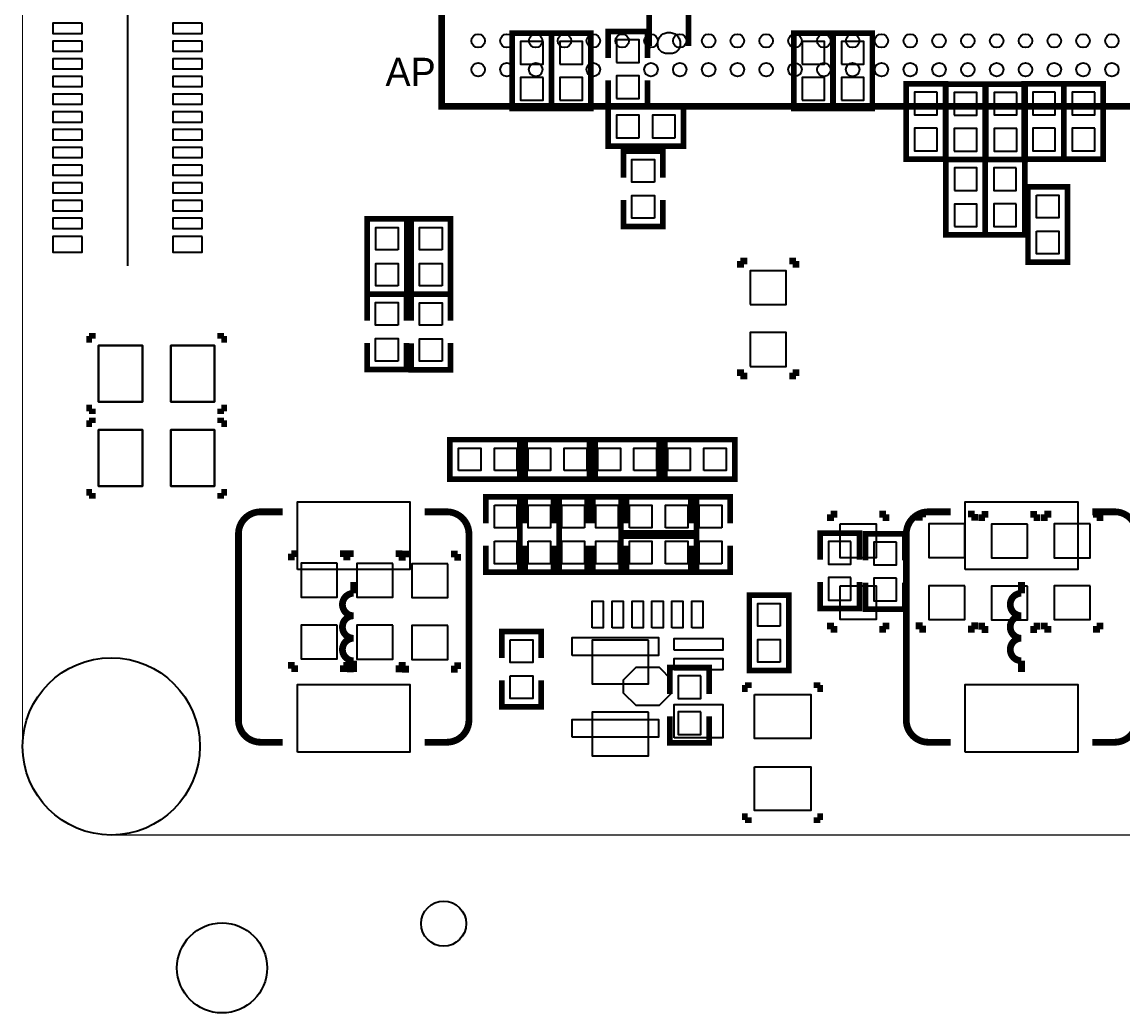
# Model space of a CAD drawing. Extents: x -0.1 to 50, y -4 to 55.
# Drawn here: x -0.01 to 24.83, y -4.02 to 18.35 of the extents above; entities that cross this region are included whole.
import ezdxf
from ezdxf.enums import TextEntityAlignment as Align

# ---------------------------------------------------------------- set-up
doc = ezdxf.new("R2010")
doc.units = 0
for name, color, linetype in [('BG_OUTLINE', 2, 'CONTINUOUS'), ('PG_ASSEMBLY_BOTTOM', 40, 'CONTINUOUS'), ('PG_ASSEMBLY_TOP', 153, 'CONTINUOUS'), ('PG_SILKSCREEN_TOP', 7, 'CONTINUOUS'), ('PIN_BOTTOM', 242, 'CONTINUOUS'), ('PIN_TOP', 84, 'CONTINUOUS')]:
    doc.layers.add(name, color=color, linetype=linetype)

msp = doc.modelspace()

# ---------------------------------------------------------------- linework, layer by layer
at = {"layer": 'BG_OUTLINE', "const_width": 0.0254}
msp.add_lwpolyline([(0, 1.999996), (0, 52.999894, -0.414214), (1.999996, 54.99989), (47.919894, 54.99989, -0.414214), (49.91989, 52.999894), (49.91989, 1.999996, -0.414214), (47.919894, 0), (1.999996, 0, -0.414214), (0, 1.999996)], format="xyb", dxfattribs=at)
at = {"layer": 'PG_ASSEMBLY_BOTTOM'}
msp.add_lwpolyline([(2.368042, 34.36493), (2.368042, 12.845542)], dxfattribs=at)
for points, const_width in [([(14.139672, 18.820638), (14.139672, 17.804638)], 0.127), ([(15.028672, 17.804638), (15.028672, 18.820638)], 0.127), ([(11.04646, 16.39316), (11.93546, 16.39316), (11.93546, 18.09496), (11.04646, 18.09496), (11.04646, 16.39316)], 0.127), ([(12.823444, 18.094452), (11.934444, 18.094452), (11.934444, 16.392652), (12.823444, 16.392652), (12.823444, 18.094452)], 0.127), ([(14.100048, 17.53489), (14.100048, 18.13179), (13.211048, 18.13179), (13.211048, 17.53489)], 0.127), ([(18.288, 18.09496), (17.399, 18.09496), (17.399, 16.39316), (18.288, 16.39316), (18.288, 18.09496)], 0.127), ([(19.173444, 18.094452), (18.284444, 18.094452), (18.284444, 16.392652), (19.173444, 16.392652), (19.173444, 18.094452)], 0.127), ([(13.211048, 17.0307), (13.211048, 16.42999), (14.100048, 16.42999), (14.100048, 17.02689)], 0.127), ([(19.935444, 15.249652), (20.824444, 15.249652), (20.824444, 16.951452), (19.935444, 16.951452), (19.935444, 15.249652)], 0.127), ([(21.71954, 16.94434), (20.83054, 16.94434), (20.83054, 15.24254), (21.71954, 15.24254), (21.71954, 16.94434)], 0.127), ([(21.73224, 15.24508), (22.62124, 15.24508), (22.62124, 16.94688), (21.73224, 16.94688), (21.73224, 15.24508)], 0.127), ([(22.602444, 15.249652), (23.491444, 15.249652), (23.491444, 16.951452), (22.602444, 16.951452), (22.602444, 15.249652)], 0.127), ([(23.491444, 15.249652), (24.380444, 15.249652), (24.380444, 16.951452), (23.491444, 16.951452), (23.491444, 15.249652)], 0.127), ([(13.21308, 16.43126), (13.21308, 15.54226), (14.91488, 15.54226), (14.91488, 16.43126), (13.21308, 16.43126)], 0.127), ([(21.72208, 15.24254), (20.83308, 15.24254), (20.83308, 13.54074), (21.72208, 13.54074), (21.72208, 15.24254)], 0.127), ([(21.72208, 13.54328), (22.61108, 13.54328), (22.61108, 15.24508), (21.72208, 15.24508), (21.72208, 13.54328)], 0.127), ([(16.198088, 12.954508), (16.198088, 12.802108)], 0.1524), ([(16.350488, 12.954508), (16.198088, 12.954508)], 0.1524), ([(17.2974, 12.954508), (17.4498, 12.954508)], 0.1524), ([(17.4498, 12.954508), (17.4498, 12.802108)], 0.1524), ([(16.198088, 10.356596), (16.198088, 10.508996)], 0.1524), ([(17.4498, 10.356596), (17.4498, 10.508996)], 0.1524), ([(16.350488, 10.356596), (16.198088, 10.356596)], 0.1524), ([(17.2974, 10.356596), (17.4498, 10.356596)], 0.1524), ([(20.230084, 7.242556), (20.230084, 7.090156)], 0.1524), ([(20.382484, 7.242556), (20.230084, 7.242556)], 0.1524), ([(21.329396, 7.242556), (21.481796, 7.242556)], 0.1524), ([(21.481796, 7.242556), (21.481796, 7.090156)], 0.1524), ([(21.639784, 7.234936), (21.639784, 7.082536)], 0.1524), ([(21.792184, 7.234936), (21.639784, 7.234936)], 0.1524), ([(22.739096, 7.234936), (22.891496, 7.234936)], 0.1524), ([(22.891496, 7.234936), (22.891496, 7.082536)], 0.1524), ([(23.056088, 7.239508), (23.056088, 7.087108)], 0.1524), ([(23.208488, 7.239508), (23.056088, 7.239508)], 0.1524), ([(24.1554, 7.239508), (24.3078, 7.239508)], 0.1524), ([(24.3078, 7.239508), (24.3078, 7.087108)], 0.1524), ([(18.88236, 6.21157), (18.88236, 6.81228), (17.99336, 6.81228), (17.99336, 6.21538)], 0.127), ([(19.90852, 6.19633), (19.90852, 6.79704), (19.01952, 6.79704), (19.01952, 6.20014)], 0.127), ([(6.064504, 6.351016), (6.064504, 6.198616)], 0.1524), ([(6.216904, 6.351016), (6.064504, 6.351016)], 0.1524), ([(7.163816, 6.351016), (7.316216, 6.351016)], 0.1524), ([(7.316216, 6.351016), (7.316216, 6.198616)], 0.1524), ([(7.319264, 6.348476), (7.319264, 6.196076)], 0.1524), ([(7.471664, 6.348476), (7.319264, 6.348476)], 0.1524), ([(8.418576, 6.348476), (8.570976, 6.348476)], 0.1524), ([(8.563864, 6.340856), (8.563864, 6.188456)], 0.1524), ([(8.716264, 6.340856), (8.563864, 6.340856)], 0.1524), ([(8.570976, 6.348476), (8.570976, 6.196076)], 0.1524), ([(9.663176, 6.340856), (9.815576, 6.340856)], 0.1524), ([(9.815576, 6.340856), (9.815576, 6.188456)], 0.1524), ([(17.99336, 5.70738), (17.99336, 5.11048), (18.88236, 5.11048), (18.88236, 5.70738)], 0.127), ([(19.01952, 5.69214), (19.01952, 5.09524), (19.90852, 5.09524), (19.90852, 5.69214)], 0.127), ([(20.230084, 4.644644), (20.230084, 4.797044)], 0.1524), ([(20.382484, 4.644644), (20.230084, 4.644644)], 0.1524), ([(21.329396, 4.644644), (21.481796, 4.644644)], 0.1524), ([(21.481796, 4.644644), (21.481796, 4.797044)], 0.1524), ([(21.639784, 4.637024), (21.639784, 4.789424)], 0.1524), ([(22.891496, 4.637024), (22.891496, 4.789424)], 0.1524), ([(23.056088, 4.641596), (23.056088, 4.793996)], 0.1524), ([(24.3078, 4.641596), (24.3078, 4.793996)], 0.1524), ([(21.792184, 4.637024), (21.639784, 4.637024)], 0.1524), ([(22.739096, 4.637024), (22.891496, 4.637024)], 0.1524), ([(23.208488, 4.641596), (23.056088, 4.641596)], 0.1524), ([(24.1554, 4.641596), (24.3078, 4.641596)], 0.1524), ([(6.064504, 3.753104), (6.064504, 3.905504)], 0.1524), ([(7.316216, 3.753104), (7.316216, 3.905504)], 0.1524), ([(7.319264, 3.750564), (7.319264, 3.902964)], 0.1524), ([(8.570976, 3.750564), (8.570976, 3.902964)], 0.1524), ([(6.216904, 3.753104), (6.064504, 3.753104)], 0.1524), ([(7.163816, 3.753104), (7.316216, 3.753104)], 0.1524), ([(7.471664, 3.750564), (7.319264, 3.750564)], 0.1524), ([(8.418576, 3.750564), (8.570976, 3.750564)], 0.1524), ([(8.563864, 3.742944), (8.563864, 3.895344)], 0.1524), ([(8.716264, 3.742944), (8.563864, 3.742944)], 0.1524), ([(9.663176, 3.742944), (9.815576, 3.742944)], 0.1524), ([(9.815576, 3.742944), (9.815576, 3.895344)], 0.1524), ([(15.49146, 3.18135), (15.49146, 3.78206), (14.60246, 3.78206), (14.60246, 3.18516)], 0.127), ([(14.60246, 2.67716), (14.60246, 2.08026), (15.49146, 2.08026), (15.49146, 2.67716)], 0.127)]:
    msp.add_lwpolyline(points, dxfattribs=dict(at, const_width=const_width))
at = {"layer": 'PG_ASSEMBLY_TOP'}
for points, const_width in [([(13.55852, 14.835632), (13.55852, 15.432532), (14.44752, 15.432532), (14.44752, 14.835632)], 0.127), ([(23.574248, 12.92606), (22.685248, 12.92606), (22.685248, 14.62786), (23.574248, 14.62786), (23.574248, 12.92606)], 0.127), ([(14.44752, 14.331442), (14.44752, 13.730732), (13.55852, 13.730732), (13.55852, 14.327632)], 0.127), ([(7.777734, 13.903452), (8.666734, 13.903452), (8.666734, 12.201652), (7.777734, 12.201652), (7.777734, 13.903452)], 0.127), ([(8.768334, 13.903452), (9.657334, 13.903452), (9.657334, 12.201652), (8.768334, 12.201652), (8.768334, 13.903452)], 0.127), ([(7.7724, 11.6078), (7.7724, 12.2047), (8.6614, 12.2047), (8.6614, 11.6078)], 0.127), ([(8.76554, 11.60526), (8.76554, 12.20216), (9.65454, 12.20216), (9.65454, 11.60526)], 0.127), ([(8.6614, 11.10361), (8.6614, 10.5029), (7.7724, 10.5029), (7.7724, 11.0998)], 0.127), ([(9.65454, 11.10107), (9.65454, 10.50036), (8.76554, 10.50036), (8.76554, 11.09726)], 0.127), ([(11.34364, 8.92175), (11.34364, 8.03275), (9.64184, 8.03275), (9.64184, 8.92175), (11.34364, 8.92175)], 0.127), ([(12.91844, 8.92175), (12.91844, 8.03275), (11.21664, 8.03275), (11.21664, 8.92175), (12.91844, 8.92175)], 0.127), ([(14.49324, 8.92175), (14.49324, 8.03275), (12.79144, 8.03275), (12.79144, 8.92175), (14.49324, 8.92175)], 0.127), ([(16.06804, 8.92175), (16.06804, 8.03275), (14.36624, 8.03275), (14.36624, 8.92175), (16.06804, 8.92175)], 0.127), ([(10.45464, 7.033006), (10.45464, 7.633716), (11.34364, 7.633716), (11.34364, 7.036816)], 0.127), ([(12.10564, 5.931916), (11.21664, 5.931916), (11.21664, 7.633716), (12.10564, 7.633716), (12.10564, 5.931916)], 0.127), ([(11.97864, 7.036816), (11.97864, 7.633716), (12.86764, 7.633716), (12.86764, 7.036816)], 0.127), ([(12.74064, 7.036816), (12.74064, 7.633716), (13.62964, 7.633716), (13.62964, 7.036816)], 0.127), ([(15.20444, 7.633716), (15.20444, 6.744716), (13.50264, 6.744716), (13.50264, 7.633716), (15.20444, 7.633716)], 0.127), ([(15.07744, 7.036816), (15.07744, 7.633716), (15.96644, 7.633716), (15.96644, 7.036816)], 0.127), ([(18.230088, 7.239508), (18.230088, 7.087108)], 0.1524), ([(18.382488, 7.239508), (18.230088, 7.239508)], 0.1524), ([(19.3294, 7.239508), (19.4818, 7.239508)], 0.1524), ([(19.4818, 7.239508), (19.4818, 7.087108)], 0.1524), ([(15.20444, 6.820916), (15.20444, 5.931916), (13.50264, 5.931916), (13.50264, 6.820916), (15.20444, 6.820916)], 0.127), ([(11.34364, 6.528816), (11.34364, 5.931916), (10.45464, 5.931916), (10.45464, 6.528816)], 0.127), ([(12.86764, 6.532626), (12.86764, 5.931916), (11.97864, 5.931916), (11.97864, 6.528816)], 0.127), ([(13.62964, 6.532626), (13.62964, 5.931916), (12.74064, 5.931916), (12.74064, 6.528816)], 0.127), ([(15.96644, 6.532626), (15.96644, 5.931916), (15.07744, 5.931916), (15.07744, 6.528816)], 0.127), ([(16.397732, 5.41147), (17.286732, 5.41147), (17.286732, 3.70967), (16.397732, 3.70967), (16.397732, 5.41147)], 0.127), ([(18.230088, 4.641596), (18.230088, 4.793996)], 0.1524), ([(19.4818, 4.641596), (19.4818, 4.793996)], 0.1524), ([(10.814304, 3.991356), (10.814304, 4.592066), (11.703304, 4.592066), (11.703304, 3.995166)], 0.127), ([(18.382488, 4.641596), (18.230088, 4.641596)], 0.1524), ([(19.3294, 4.641596), (19.4818, 4.641596)], 0.1524), ([(11.703304, 3.487166), (11.703304, 2.890266), (10.814304, 2.890266), (10.814304, 3.487166)], 0.127)]:
    msp.add_lwpolyline(points, dxfattribs=dict(at, const_width=const_width))
at = {"layer": 'PG_SILKSCREEN_TOP'}
for points, const_width in [([(9.453626, 39.546022), (9.453626, 16.446246), (32.553402, 16.446246), (32.553402, 39.546022), (9.453626, 39.546022)], 0.1524), ([(1.500378, 11.262868), (1.500378, 11.110468)], 0.127), ([(1.652778, 11.262868), (1.500378, 11.262868)], 0.127), ([(4.548378, 11.262868), (4.395978, 11.262868)], 0.127), ([(4.548378, 11.110468), (4.548378, 11.262868)], 0.127), ([(1.500378, 9.713468), (1.500378, 9.561068)], 0.127), ([(4.548378, 9.561068), (4.548378, 9.713468)], 0.127), ([(1.500378, 9.561068), (1.652778, 9.561068)], 0.127), ([(4.395978, 9.561068), (4.548378, 9.561068)], 0.127), ([(1.500378, 9.357868), (1.500378, 9.205468)], 0.127), ([(1.652778, 9.357868), (1.500378, 9.357868)], 0.127), ([(4.548378, 9.357868), (4.395978, 9.357868)], 0.127), ([(4.548378, 9.205468), (4.548378, 9.357868)], 0.127), ([(1.500378, 7.808468), (1.500378, 7.656068)], 0.127), ([(1.500378, 7.656068), (1.652778, 7.656068)], 0.127), ([(4.395978, 7.656068), (4.548378, 7.656068)], 0.127), ([(4.548378, 7.656068), (4.548378, 7.808468)], 0.127), ([(16.29664, 3.38328), (16.29664, 3.23088)], 0.127), ([(16.44904, 3.38328), (16.29664, 3.38328)], 0.127), ([(17.99844, 3.38328), (17.84604, 3.38328)], 0.127), ([(17.99844, 3.23088), (17.99844, 3.38328)], 0.127), ([(16.29664, 0.48768), (16.29664, 0.33528)], 0.127), ([(17.99844, 0.33528), (17.99844, 0.48768)], 0.127), ([(16.29664, 0.33528), (16.44904, 0.33528)], 0.127), ([(17.84604, 0.33528), (17.99844, 0.33528)], 0.127)]:
    msp.add_lwpolyline(points, dxfattribs=dict(at, const_width=const_width))
at = {"layer": 'PG_SILKSCREEN_TOP', "const_width": 0.1524}
for points in [[(5.870956, 2.093722), (5.37083, 2.093722, -0.414129), (4.870958, 2.593594), (4.870958, 6.793738, -0.414129), (5.37083, 7.29361), (5.870956, 7.29361)], [(9.070848, 2.093722), (9.570974, 2.093722, 0.414129), (10.070846, 2.593594), (10.070846, 6.793738, 0.414129), (9.570974, 7.29361), (9.070848, 7.29361)], [(20.938998, 2.093722), (20.438872, 2.093722, -0.414129), (19.939, 2.593594), (19.939, 6.793738, -0.414129), (20.438872, 7.29361), (20.938998, 7.29361)], [(24.13889, 2.093722), (24.639016, 2.093722, 0.414129), (25.138888, 2.593594), (25.138888, 6.793738, 0.414129), (24.639016, 7.29361), (24.13889, 7.29361)], [(7.470902, 4.947666, -1), (7.470902, 5.455666), (7.470902, 5.709666)], [(22.538944, 4.947666, -1), (22.538944, 5.455666), (22.538944, 5.709666)], [(7.470902, 4.439666, -1), (7.470902, 4.947666)], [(22.538944, 4.439666, -1), (22.538944, 4.947666)], [(7.470902, 4.439666, 1), (7.470902, 3.931666), (7.470902, 3.677666)], [(22.538944, 4.439666, 1), (22.538944, 3.931666), (22.538944, 3.677666)]]:
    msp.add_lwpolyline(points, format="xyb", dxfattribs=at)
at = {"layer": 'PIN_BOTTOM'}
for points in [[(1.343152, 18.317718), (0.682752, 18.317718), (0.682752, 18.089118), (1.343152, 18.089118)], [(4.053332, 18.317718), (3.392932, 18.317718), (3.392932, 18.089118), (4.053332, 18.089118)], [(1.343152, 17.917668), (0.682752, 17.917668), (0.682752, 17.689068), (1.343152, 17.689068)], [(4.053332, 17.917668), (3.392932, 17.917668), (3.392932, 17.689068), (4.053332, 17.689068)], [(11.74496, 17.90446), (11.23696, 17.90446), (11.23696, 17.39646), (11.74496, 17.39646)], [(12.124944, 17.395952), (12.632944, 17.395952), (12.632944, 17.903952), (12.124944, 17.903952)], [(13.401548, 17.43329), (13.909548, 17.43329), (13.909548, 17.94129), (13.401548, 17.94129)], [(14.330426, 17.830038), (14.329156, 17.854168), (14.330426, 17.878044), (14.333474, 17.90192), (14.338808, 17.925542), (14.346428, 17.948402), (14.355826, 17.9705), (14.367256, 17.991582), (14.380464, 18.011648), (14.395704, 18.030444), (14.412214, 18.04797), (14.430502, 18.063718), (14.45006, 18.077688), (14.47292, 18.089118), (14.496796, 18.098262), (14.521434, 18.10512), (14.54658, 18.109946), (14.57198, 18.112232), (14.59738, 18.112232), (14.62278, 18.109946), (14.647926, 18.10512), (14.672564, 18.098262), (14.69644, 18.089118), (14.7193, 18.077688), (14.739112, 18.064226), (14.757654, 18.048986), (14.774672, 18.031968), (14.789912, 18.013172), (14.803374, 17.99336), (14.814804, 17.972024), (14.824202, 17.949926), (14.831314, 17.927066), (14.83614, 17.903444), (14.83868, 17.879568), (14.838934, 17.855438), (14.839188, 17.833594), (14.836902, 17.812004), (14.832584, 17.790668), (14.82598, 17.770094), (14.81709, 17.750028), (14.806422, 17.731232), (14.793722, 17.713706), (14.779244, 17.69745), (14.762988, 17.682718), (14.745462, 17.670018), (14.726666, 17.659096), (14.706854, 17.650206), (14.686026, 17.643348), (14.66469, 17.63903), (14.6431, 17.636744), (14.526514, 17.636744), (14.505178, 17.638776), (14.484096, 17.643348), (14.463522, 17.649952), (14.443964, 17.658588), (14.425168, 17.669256), (14.407642, 17.681702), (14.39164, 17.695926), (14.377162, 17.711928), (14.364462, 17.7292), (14.35354, 17.747742), (14.344396, 17.7673), (14.337538, 17.78762), (14.332966, 17.808702)], [(17.5895, 17.39646), (18.0975, 17.39646), (18.0975, 17.90446), (17.5895, 17.90446)], [(18.474944, 17.395952), (18.982944, 17.395952), (18.982944, 17.903952), (18.474944, 17.903952)], [(1.343152, 17.517618), (0.682752, 17.517618), (0.682752, 17.289018), (1.343152, 17.289018)], [(4.053332, 17.517618), (3.392932, 17.517618), (3.392932, 17.289018), (4.053332, 17.289018)], [(1.343152, 17.117568), (0.682752, 17.117568), (0.682752, 16.888968), (1.343152, 16.888968)], [(4.053332, 17.117568), (3.392932, 17.117568), (3.392932, 16.888968), (4.053332, 16.888968)], [(11.74496, 17.09166), (11.23696, 17.09166), (11.23696, 16.58366), (11.74496, 16.58366)], [(12.124944, 16.583152), (12.632944, 16.583152), (12.632944, 17.091152), (12.124944, 17.091152)], [(13.401548, 16.62049), (13.909548, 16.62049), (13.909548, 17.12849), (13.401548, 17.12849)], [(17.5895, 16.58366), (18.0975, 16.58366), (18.0975, 17.09166), (17.5895, 17.09166)], [(18.474944, 16.583152), (18.982944, 16.583152), (18.982944, 17.091152), (18.474944, 17.091152)], [(1.343152, 16.717518), (0.682752, 16.717518), (0.682752, 16.488918), (1.343152, 16.488918)], [(4.053332, 16.717518), (3.392932, 16.717518), (3.392932, 16.488918), (4.053332, 16.488918)], [(20.633944, 16.760952), (20.125944, 16.760952), (20.125944, 16.252952), (20.633944, 16.252952)], [(21.02104, 16.24584), (21.52904, 16.24584), (21.52904, 16.75384), (21.02104, 16.75384)], [(22.43074, 16.75638), (21.92274, 16.75638), (21.92274, 16.24838), (22.43074, 16.24838)], [(23.300944, 16.760952), (22.792944, 16.760952), (22.792944, 16.252952), (23.300944, 16.252952)], [(24.189944, 16.760952), (23.681944, 16.760952), (23.681944, 16.252952), (24.189944, 16.252952)], [(1.343152, 16.317468), (0.682752, 16.317468), (0.682752, 16.088868), (1.343152, 16.088868)], [(4.053332, 16.317468), (3.392932, 16.317468), (3.392932, 16.088868), (4.053332, 16.088868)], [(13.91158, 15.73276), (13.91158, 16.24076), (13.40358, 16.24076), (13.40358, 15.73276)], [(14.72438, 15.73276), (14.72438, 16.24076), (14.21638, 16.24076), (14.21638, 15.73276)], [(1.343152, 15.917418), (0.682752, 15.917418), (0.682752, 15.688818), (1.343152, 15.688818)], [(4.053332, 15.917418), (3.392932, 15.917418), (3.392932, 15.688818), (4.053332, 15.688818)], [(20.633944, 15.948152), (20.125944, 15.948152), (20.125944, 15.440152), (20.633944, 15.440152)], [(21.02104, 15.43304), (21.52904, 15.43304), (21.52904, 15.94104), (21.02104, 15.94104)], [(22.43074, 15.94358), (21.92274, 15.94358), (21.92274, 15.43558), (22.43074, 15.43558)], [(23.300944, 15.948152), (22.792944, 15.948152), (22.792944, 15.440152), (23.300944, 15.440152)], [(24.189944, 15.948152), (23.681944, 15.948152), (23.681944, 15.440152), (24.189944, 15.440152)], [(1.343152, 15.517368), (0.682752, 15.517368), (0.682752, 15.288768), (1.343152, 15.288768)], [(4.053332, 15.517368), (3.392932, 15.517368), (3.392932, 15.288768), (4.053332, 15.288768)], [(1.343152, 15.117318), (0.682752, 15.117318), (0.682752, 14.888718), (1.343152, 14.888718)], [(4.053332, 15.117318), (3.392932, 15.117318), (3.392932, 14.888718), (4.053332, 14.888718)], [(21.02358, 14.54404), (21.53158, 14.54404), (21.53158, 15.05204), (21.02358, 15.05204)], [(22.42058, 15.05458), (21.91258, 15.05458), (21.91258, 14.54658), (22.42058, 14.54658)], [(1.343152, 14.717268), (0.682752, 14.717268), (0.682752, 14.488668), (1.343152, 14.488668)], [(4.053332, 14.717268), (3.392932, 14.717268), (3.392932, 14.488668), (4.053332, 14.488668)], [(1.343152, 14.317218), (0.682752, 14.317218), (0.682752, 14.088618), (1.343152, 14.088618)], [(4.053332, 14.317218), (3.392932, 14.317218), (3.392932, 14.088618), (4.053332, 14.088618)], [(21.02358, 13.73124), (21.53158, 13.73124), (21.53158, 14.23924), (21.02358, 14.23924)], [(22.42058, 14.24178), (21.91258, 14.24178), (21.91258, 13.73378), (22.42058, 13.73378)], [(1.343152, 13.917168), (0.682752, 13.917168), (0.682752, 13.688568), (1.343152, 13.688568)], [(4.053332, 13.917168), (3.392932, 13.917168), (3.392932, 13.688568), (4.053332, 13.688568)], [(1.343152, 13.505688), (0.682752, 13.505688), (0.682752, 13.155168), (1.343152, 13.155168)], [(4.053332, 13.505688), (3.392932, 13.505688), (3.392932, 13.155168), (4.053332, 13.155168)], [(16.417544, 11.973052), (17.230344, 11.973052), (17.230344, 12.735052), (16.417544, 12.735052)], [(16.417544, 10.576052), (17.230344, 10.576052), (17.230344, 11.338052), (16.417544, 11.338052)], [(1.716278, 11.046968), (1.716278, 9.776968), (2.706878, 9.776968), (2.706878, 11.046968)], [(3.341878, 11.046968), (3.341878, 9.776968), (4.332478, 9.776968), (4.332478, 11.046968)], [(1.716278, 9.141968), (1.716278, 7.871968), (2.706878, 7.871968), (2.706878, 9.141968)], [(3.341878, 9.141968), (3.341878, 7.871968), (4.332478, 7.871968), (4.332478, 9.141968)], [(21.26234, 7.0231), (20.44954, 7.0231), (20.44954, 6.2611), (21.26234, 6.2611)], [(22.67204, 7.01548), (21.85924, 7.01548), (21.85924, 6.25348), (22.67204, 6.25348)], [(24.088344, 7.020052), (23.275544, 7.020052), (23.275544, 6.258052), (24.088344, 6.258052)], [(18.69186, 6.62178), (18.18386, 6.62178), (18.18386, 6.11378), (18.69186, 6.11378)], [(19.71802, 6.60654), (19.21002, 6.60654), (19.21002, 6.09854), (19.71802, 6.09854)], [(7.09676, 6.13156), (6.28396, 6.13156), (6.28396, 5.36956), (7.09676, 5.36956)], [(8.35152, 6.12902), (7.53872, 6.12902), (7.53872, 5.36702), (8.35152, 5.36702)], [(9.59612, 6.1214), (8.78332, 6.1214), (8.78332, 5.3594), (9.59612, 5.3594)], [(18.69186, 5.80898), (18.18386, 5.80898), (18.18386, 5.30098), (18.69186, 5.30098)], [(19.71802, 5.79374), (19.21002, 5.79374), (19.21002, 5.28574), (19.71802, 5.28574)], [(21.26234, 5.6261), (20.44954, 5.6261), (20.44954, 4.8641), (21.26234, 4.8641)], [(22.67204, 5.61848), (21.85924, 5.61848), (21.85924, 4.85648), (22.67204, 4.85648)], [(24.088344, 5.623052), (23.275544, 5.623052), (23.275544, 4.861052), (24.088344, 4.861052)], [(7.09676, 4.73456), (6.28396, 4.73456), (6.28396, 3.97256), (7.09676, 3.97256)], [(8.35152, 4.73202), (7.53872, 4.73202), (7.53872, 3.97002), (8.35152, 3.97002)], [(9.59612, 4.7244), (8.78332, 4.7244), (8.78332, 3.9624), (9.59612, 3.9624)], [(14.12494, 4.39928), (12.85494, 4.39928), (12.85494, 3.40868), (14.12494, 3.40868)], [(15.30096, 3.59156), (14.79296, 3.59156), (14.79296, 3.08356), (15.30096, 3.08356)], [(14.12494, 2.77368), (12.85494, 2.77368), (12.85494, 1.78308), (14.12494, 1.78308)], [(15.30096, 2.77876), (14.79296, 2.77876), (14.79296, 2.27076), (15.30096, 2.27076)]]:
    msp.add_lwpolyline(points, close=True, dxfattribs=at)
for centre, radius in [((1.999996, 1.999996), 1.999996), ((9.499854, -2.00025), 0.508), ((4.499864, -3.000248), 1.016)]:
    msp.add_circle(centre, radius, dxfattribs=at)
at = {"layer": 'PIN_TOP'}
for points in [[(14.25702, 14.734032), (13.74902, 14.734032), (13.74902, 15.242032), (14.25702, 15.242032)], [(14.25702, 13.921232), (13.74902, 13.921232), (13.74902, 14.429232), (14.25702, 14.429232)], [(22.875748, 14.43736), (23.383748, 14.43736), (23.383748, 13.92936), (22.875748, 13.92936)], [(8.476234, 13.204952), (7.968234, 13.204952), (7.968234, 13.712952), (8.476234, 13.712952)], [(9.466834, 13.204952), (8.958834, 13.204952), (8.958834, 13.712952), (9.466834, 13.712952)], [(22.875748, 13.62456), (23.383748, 13.62456), (23.383748, 13.11656), (22.875748, 13.11656)], [(8.476234, 12.392152), (7.968234, 12.392152), (7.968234, 12.900152), (8.476234, 12.900152)], [(9.466834, 12.392152), (8.958834, 12.392152), (8.958834, 12.900152), (9.466834, 12.900152)], [(8.4709, 11.5062), (7.9629, 11.5062), (7.9629, 12.0142), (8.4709, 12.0142)], [(9.46404, 11.50366), (8.95604, 11.50366), (8.95604, 12.01166), (9.46404, 12.01166)], [(8.4709, 10.6934), (7.9629, 10.6934), (7.9629, 11.2014), (8.4709, 11.2014)], [(9.46404, 10.69086), (8.95604, 10.69086), (8.95604, 11.19886), (9.46404, 11.19886)], [(1.716278, 9.776968), (1.716278, 11.046968), (2.706878, 11.046968), (2.706878, 9.776968)], [(3.341878, 9.776968), (3.341878, 11.046968), (4.332478, 11.046968), (4.332478, 9.776968)], [(1.716278, 7.871968), (1.716278, 9.141968), (2.706878, 9.141968), (2.706878, 7.871968)], [(3.341878, 7.871968), (3.341878, 9.141968), (4.332478, 9.141968), (4.332478, 7.871968)], [(9.83234, 8.22325), (9.83234, 8.73125), (10.34034, 8.73125), (10.34034, 8.22325)], [(10.64514, 8.22325), (10.64514, 8.73125), (11.15314, 8.73125), (11.15314, 8.22325)], [(11.40714, 8.22325), (11.40714, 8.73125), (11.91514, 8.73125), (11.91514, 8.22325)], [(12.21994, 8.22325), (12.21994, 8.73125), (12.72794, 8.73125), (12.72794, 8.22325)], [(12.98194, 8.22325), (12.98194, 8.73125), (13.48994, 8.73125), (13.48994, 8.22325)], [(13.79474, 8.22325), (13.79474, 8.73125), (14.30274, 8.73125), (14.30274, 8.22325)], [(14.55674, 8.22325), (14.55674, 8.73125), (15.06474, 8.73125), (15.06474, 8.22325)], [(15.36954, 8.22325), (15.36954, 8.73125), (15.87754, 8.73125), (15.87754, 8.22325)], [(6.200902, 5.993638), (6.200902, 7.517638), (8.740902, 7.517638), (8.740902, 5.993638)], [(21.268944, 5.993638), (21.268944, 7.517638), (23.808944, 7.517638), (23.808944, 5.993638)], [(10.64514, 7.443216), (11.15314, 7.443216), (11.15314, 6.935216), (10.64514, 6.935216)], [(11.40714, 7.443216), (11.91514, 7.443216), (11.91514, 6.935216), (11.40714, 6.935216)], [(12.67714, 6.935216), (12.16914, 6.935216), (12.16914, 7.443216), (12.67714, 7.443216)], [(13.43914, 6.935216), (12.93114, 6.935216), (12.93114, 7.443216), (13.43914, 7.443216)], [(13.69314, 6.935216), (13.69314, 7.443216), (14.20114, 7.443216), (14.20114, 6.935216)], [(14.50594, 6.935216), (14.50594, 7.443216), (15.01394, 7.443216), (15.01394, 6.935216)], [(15.77594, 6.935216), (15.26794, 6.935216), (15.26794, 7.443216), (15.77594, 7.443216)], [(18.449544, 7.020052), (19.262344, 7.020052), (19.262344, 6.258052), (18.449544, 6.258052)], [(10.64514, 6.630416), (11.15314, 6.630416), (11.15314, 6.122416), (10.64514, 6.122416)], [(11.40714, 6.630416), (11.91514, 6.630416), (11.91514, 6.122416), (11.40714, 6.122416)], [(12.67714, 6.122416), (12.16914, 6.122416), (12.16914, 6.630416), (12.67714, 6.630416)], [(13.43914, 6.122416), (12.93114, 6.122416), (12.93114, 6.630416), (13.43914, 6.630416)], [(13.69314, 6.122416), (13.69314, 6.630416), (14.20114, 6.630416), (14.20114, 6.122416)], [(14.50594, 6.122416), (14.50594, 6.630416), (15.01394, 6.630416), (15.01394, 6.122416)], [(15.77594, 6.122416), (15.26794, 6.122416), (15.26794, 6.630416), (15.77594, 6.630416)], [(18.449544, 5.623052), (19.262344, 5.623052), (19.262344, 4.861052), (18.449544, 4.861052)], [(12.850876, 4.675124), (12.850876, 5.275072), (13.100812, 5.275072), (13.100812, 4.675124)], [(13.30071, 4.674108), (13.30071, 5.274056), (13.550646, 5.274056), (13.550646, 4.674108)], [(13.751052, 4.675886), (13.751052, 5.275834), (14.000988, 5.275834), (14.000988, 4.675886)], [(14.20114, 4.67487), (14.20114, 5.274818), (14.451076, 5.274818), (14.451076, 4.67487)], [(14.650466, 4.675378), (14.650466, 5.275326), (14.900402, 5.275326), (14.900402, 4.675378)], [(15.10157, 4.675124), (15.10157, 5.275072), (15.351506, 5.275072), (15.351506, 4.675124)], [(17.096232, 4.71297), (16.588232, 4.71297), (16.588232, 5.22097), (17.096232, 5.22097)], [(11.004804, 4.401566), (11.512804, 4.401566), (11.512804, 3.893566), (11.004804, 3.893566)], [(12.400534, 4.05384), (12.400534, 4.45389), (14.350492, 4.45389), (14.350492, 4.05384)], [(14.70025, 4.174236), (14.70025, 4.434332), (15.800324, 4.434332), (15.800324, 4.174236)], [(17.096232, 3.90017), (16.588232, 3.90017), (16.588232, 4.40817), (17.096232, 4.40817)], [(14.701266, 3.725418), (14.701266, 3.985514), (15.80134, 3.985514), (15.80134, 3.725418)], [(14.36751, 3.778504), (13.83411, 3.778504), (13.550646, 3.495294), (13.550646, 3.21183), (13.83411, 2.92862), (14.36751, 2.92862), (14.650974, 3.21183), (14.650974, 3.495294)], [(11.004804, 3.588766), (11.512804, 3.588766), (11.512804, 3.080766), (11.004804, 3.080766)], [(6.200902, 1.869694), (6.200902, 3.393694), (8.740902, 3.393694), (8.740902, 1.869694)], [(21.268944, 1.869694), (21.268944, 3.393694), (23.808944, 3.393694), (23.808944, 1.869694)], [(16.51254, 3.16738), (17.78254, 3.16738), (17.78254, 2.17678), (16.51254, 2.17678)], [(14.701266, 2.194052), (14.701266, 2.944114), (15.80134, 2.944114), (15.80134, 2.194052)], [(12.399264, 2.204466), (12.399264, 2.604516), (14.349222, 2.604516), (14.349222, 2.204466)], [(16.51254, 1.54178), (17.78254, 1.54178), (17.78254, 0.55118), (16.51254, 0.55118)]]:
    msp.add_lwpolyline(points, close=True, dxfattribs=at)
for centre, radius in [((10.278618, 17.921224), 0.1524), ((10.928604, 17.921224), 0.1524), ((11.57859, 17.921224), 0.1524), ((12.228576, 17.921224), 0.1524), ((12.878562, 17.921224), 0.1524), ((13.528548, 17.921224), 0.1524), ((14.178534, 17.921224), 0.1524), ((14.82852, 17.921224), 0.1524), ((15.478506, 17.921224), 0.1524), ((16.128492, 17.921224), 0.1524), ((16.778478, 17.921224), 0.1524), ((17.428464, 17.921224), 0.1524), ((18.07845, 17.921224), 0.1524), ((18.728436, 17.921224), 0.1524), ((19.378422, 17.921224), 0.1524), ((20.028408, 17.921224), 0.1524), ((20.678394, 17.921224), 0.1524), ((21.328634, 17.921224), 0.1524), ((21.97862, 17.921224), 0.1524), ((22.628606, 17.921224), 0.1524), ((23.278592, 17.921224), 0.1524), ((23.928578, 17.921224), 0.1524), ((24.578564, 17.921224), 0.1524), ((10.278618, 17.271238), 0.1524), ((10.928604, 17.271238), 0.1524), ((11.57859, 17.271238), 0.1524), ((12.878562, 17.271238), 0.1524), ((14.178534, 17.271238), 0.1524), ((14.82852, 17.271238), 0.1524), ((15.478506, 17.271238), 0.1524), ((16.128492, 17.271238), 0.1524), ((16.778478, 17.271238), 0.1524), ((17.428464, 17.271238), 0.1524), ((18.07845, 17.271238), 0.1524), ((18.728436, 17.271238), 0.1524), ((19.378422, 17.271238), 0.1524), ((20.028408, 17.271238), 0.1524), ((20.678394, 17.271238), 0.1524), ((21.328634, 17.271238), 0.1524), ((21.97862, 17.271238), 0.1524), ((22.628606, 17.271238), 0.1524), ((23.278592, 17.271238), 0.1524), ((23.928578, 17.271238), 0.1524), ((24.578564, 17.271238), 0.1524), ((1.999996, 1.999996), 1.999996), ((9.499854, -2.00025), 0.508), ((4.499864, -3.000248), 1.016)]:
    msp.add_circle(centre, radius, dxfattribs=at)

# ---------------------------------------------------------------- texts
at = {"layer": 'PG_SILKSCREEN_TOP', "width": 1.0004}
msp.add_text('AP', height=0.635, dxfattribs=at).set_placement((8.754618, 16.903446), align=Align.CENTER)

doc.saveas('drawing.dxf')
